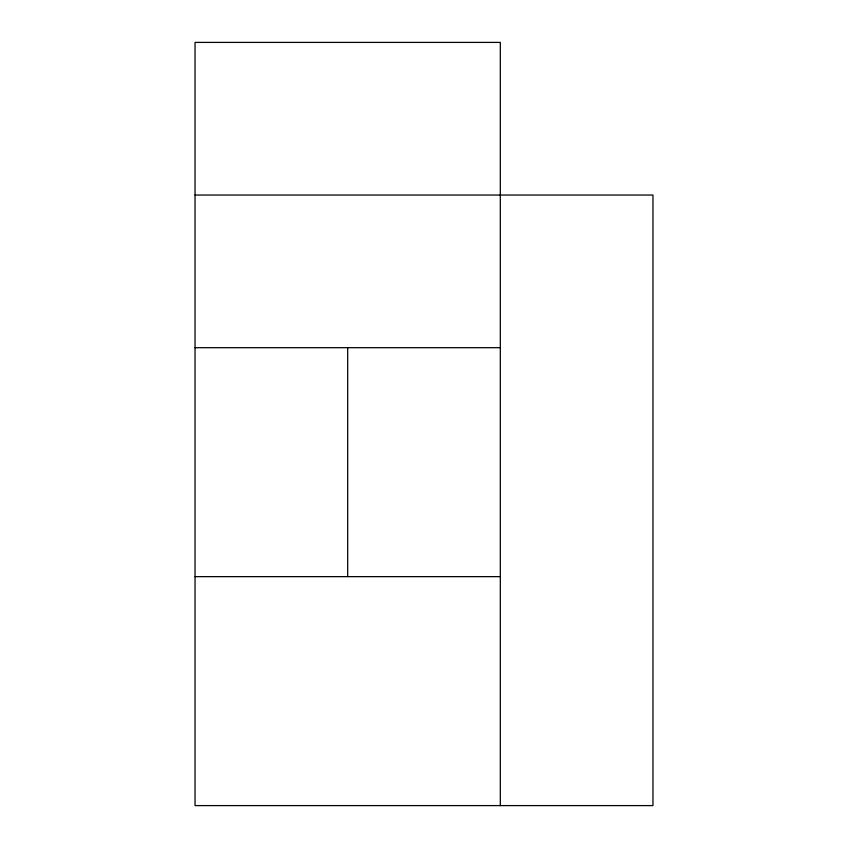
<?xml version="1.0" encoding="UTF-8"?>
<svg xmlns="http://www.w3.org/2000/svg" width="848" height="848" viewBox="0 0 848 848"><rect width="100%" height="100%" fill="white"/><g stroke="black" fill="none" stroke-linecap="round" stroke-linejoin="round"><path stroke-width="1.27" d="M195.04 195.04L652.96 195.04L652.96 805.6L195.04 805.6L195.04 42.4L500.32 42.4L500.32 805.6M195.04 347.68L500.32 347.68M195.04 576.64L500.32 576.64M347.68 347.68L347.68 576.64"/></g></svg>
